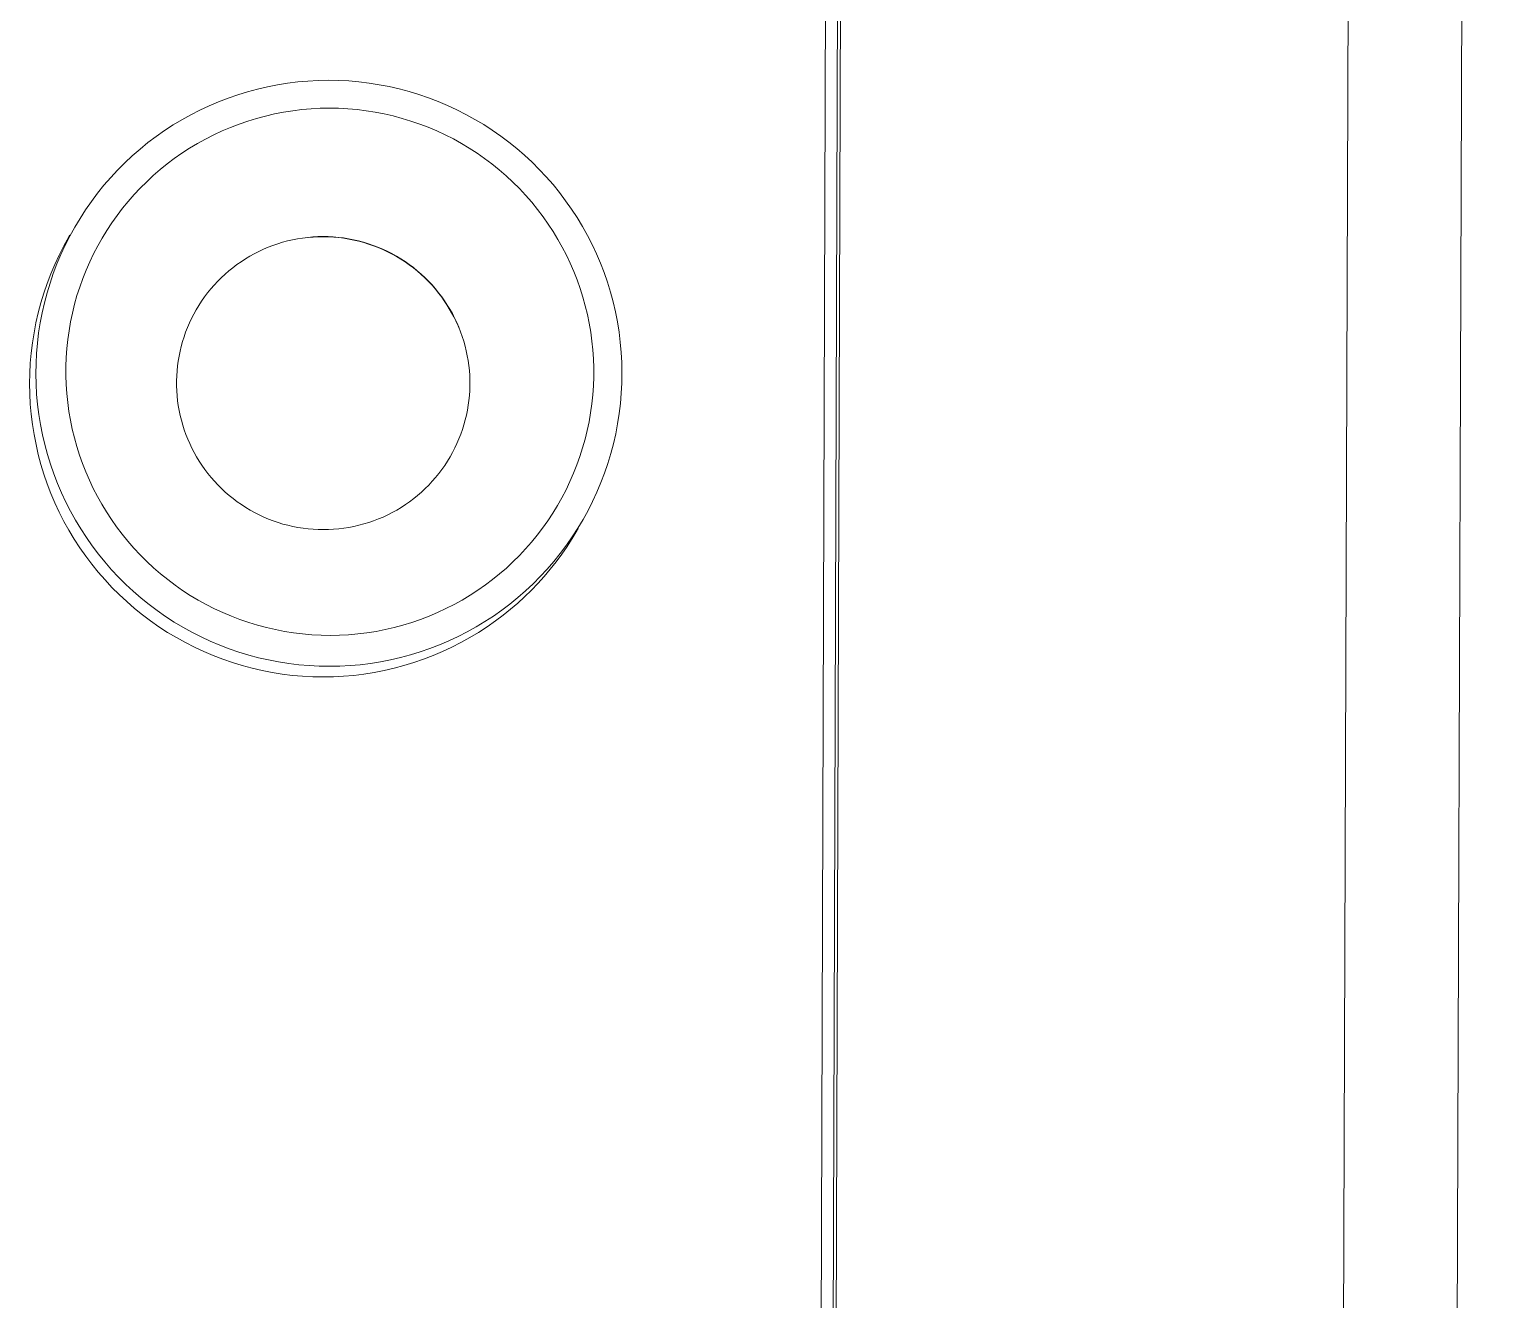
# Model space of a CAD drawing. Header units: inches. Extents: x 214 to 477, y -11 to 187.
# Drawn here: x 259.087 to 260.079, y 109.484 to 110.337 of the extents above; entities that cross this region are included whole.
import ezdxf

# ---------------------------------------------------------------- set-up
doc = ezdxf.new("R2010")
doc.units = ezdxf.units.IN
doc.layers.add('ZANO_R', color=7, linetype='Continuous', lineweight=0)

msp = doc.modelspace()

# ---------------------------------------------------------------- linework, layer by layer
at = {"layer": 'ZANO_R'}
for p, q in [((259.59879, 103.80644), (259.65241, 119.53294)), ((259.60684, 103.80331), (259.66047, 119.52981)), ((259.66249, 119.5333), (259.60887, 103.8068)), ((259.94926, 103.8051), (260.00288, 119.5316)), ((260.02559, 103.8006), (260.07921, 119.52711)), ((259.26698, 110.30145), (259.27382, 110.30206)), ((259.27382, 110.30206), (259.28067, 110.30242)), ((259.28067, 110.30242), (259.28753, 110.30255)), ((259.28753, 110.30255), (259.2944, 110.30244)), ((259.2944, 110.30244), (259.30125, 110.30209)), ((259.30125, 110.30209), (259.30809, 110.3015)), ((259.22029, 110.29063), (259.22678, 110.29287)), ((259.22678, 110.29287), (259.23334, 110.29488)), ((259.23334, 110.29488), (259.23997, 110.29666)), ((259.23997, 110.29666), (259.24665, 110.29821)), ((259.24665, 110.29821), (259.25339, 110.29953)), ((259.25339, 110.29953), (259.26017, 110.30061)), ((259.26017, 110.30061), (259.26698, 110.30145)), ((259.30809, 110.3015), (259.3149, 110.30067)), ((259.3149, 110.30067), (259.32168, 110.2996)), ((259.32168, 110.2996), (259.32842, 110.2983)), ((259.32842, 110.2983), (259.33511, 110.29677)), ((259.33511, 110.29677), (259.34174, 110.295)), ((259.34174, 110.295), (259.34831, 110.293)), ((259.34831, 110.293), (259.3548, 110.29077)), ((259.19523, 110.27945), (259.20135, 110.28257)), ((259.20135, 110.28257), (259.20757, 110.28548)), ((259.20757, 110.28548), (259.21388, 110.28816)), ((259.21388, 110.28816), (259.22029, 110.29063)), ((259.25751, 110.28114), (259.26362, 110.28211)), ((259.26362, 110.28211), (259.26975, 110.28287)), ((259.26975, 110.28287), (259.27591, 110.28341)), ((259.27591, 110.28341), (259.28208, 110.28373)), ((259.28208, 110.28373), (259.28826, 110.28384)), ((259.28826, 110.28384), (259.29444, 110.28374)), ((259.29444, 110.28374), (259.30061, 110.28341)), ((259.30061, 110.28341), (259.30677, 110.28288)), ((259.30677, 110.28288), (259.3129, 110.28213)), ((259.3129, 110.28213), (259.31901, 110.28116)), ((259.3548, 110.29077), (259.36121, 110.28832)), ((259.36121, 110.28832), (259.36754, 110.28565)), ((259.36754, 110.28565), (259.37376, 110.28276)), ((259.37376, 110.28276), (259.37988, 110.27965)), ((259.1776, 110.26884), (259.18335, 110.27258)), ((259.18335, 110.27258), (259.18923, 110.27612)), ((259.18923, 110.27612), (259.19523, 110.27945)), ((259.22193, 110.27094), (259.2277, 110.27315)), ((259.2277, 110.27315), (259.23354, 110.27516)), ((259.23354, 110.27516), (259.23945, 110.27697)), ((259.23945, 110.27697), (259.24542, 110.27857)), ((259.24542, 110.27857), (259.25144, 110.27996)), ((259.25144, 110.27996), (259.25751, 110.28114)), ((259.31901, 110.28116), (259.32508, 110.27999)), ((259.32508, 110.27999), (259.3311, 110.2786)), ((259.3311, 110.2786), (259.33707, 110.27701)), ((259.33707, 110.27701), (259.34298, 110.2752)), ((259.34298, 110.2752), (259.34883, 110.2732)), ((259.34883, 110.2732), (259.3546, 110.27098)), ((259.37988, 110.27965), (259.38589, 110.27633)), ((259.38589, 110.27633), (259.39178, 110.27281)), ((259.39178, 110.27281), (259.39754, 110.26908)), ((259.17198, 110.2649), (259.16651, 110.26075)), ((259.17198, 110.2649), (259.1776, 110.26884)), ((259.19972, 110.26011), (259.20513, 110.26311)), ((259.20513, 110.26311), (259.21063, 110.26591)), ((259.21063, 110.26591), (259.21624, 110.26852)), ((259.21624, 110.26852), (259.22193, 110.27094)), ((259.3546, 110.27098), (259.36029, 110.26857)), ((259.36029, 110.26857), (259.3659, 110.26597)), ((259.3659, 110.26597), (259.37141, 110.26317)), ((259.37141, 110.26317), (259.37682, 110.26018)), ((259.39754, 110.26908), (259.40317, 110.26515)), ((259.40317, 110.26515), (259.40866, 110.26103)), ((259.16119, 110.25641), (259.15602, 110.2519)), ((259.16651, 110.26075), (259.16119, 110.25641)), ((259.18417, 110.25002), (259.18923, 110.25357)), ((259.18923, 110.25357), (259.19442, 110.25693)), ((259.19442, 110.25693), (259.19972, 110.26011)), ((259.37682, 110.26018), (259.38212, 110.257)), ((259.38212, 110.257), (259.38731, 110.25364)), ((259.38731, 110.25364), (259.39237, 110.2501)), ((259.40866, 110.26103), (259.414, 110.25672)), ((259.414, 110.25672), (259.41918, 110.25222)), ((259.41918, 110.25222), (259.42421, 110.24755)), ((259.14618, 110.24233), (259.14151, 110.2373)), ((259.15102, 110.2472), (259.14618, 110.24233)), ((259.15602, 110.2519), (259.15102, 110.2472)), ((259.17009, 110.23863), (259.17465, 110.24258)), ((259.17465, 110.24258), (259.17935, 110.24639)), ((259.17935, 110.24639), (259.18417, 110.25002)), ((259.39237, 110.2501), (259.39731, 110.24638)), ((259.39731, 110.24638), (259.40212, 110.2425)), ((259.40212, 110.2425), (259.40679, 110.23845)), ((259.42421, 110.24755), (259.42907, 110.2427)), ((259.42907, 110.2427), (259.43376, 110.23769)), ((259.14151, 110.2373), (259.13702, 110.23211)), ((259.16138, 110.23025), (259.16566, 110.23451)), ((259.16566, 110.23451), (259.17009, 110.23863)), ((259.40679, 110.23845), (259.41132, 110.23424)), ((259.41132, 110.23424), (259.41569, 110.22987)), ((259.43376, 110.23769), (259.43827, 110.23252)), ((259.43827, 110.23252), (259.4426, 110.22719)), ((259.13272, 110.22676), (259.1286, 110.22127)), ((259.13702, 110.23211), (259.13272, 110.22676)), ((259.15326, 110.2213), (259.15725, 110.22585)), ((259.15725, 110.22585), (259.16138, 110.23025)), ((259.41569, 110.22987), (259.41991, 110.22536)), ((259.41991, 110.22536), (259.42398, 110.2207)), ((259.4426, 110.22719), (259.44674, 110.22172)), ((259.12468, 110.21563), (259.12096, 110.20987)), ((259.1286, 110.22127), (259.12468, 110.21563)), ((259.14578, 110.21182), (259.14944, 110.21662)), ((259.14944, 110.21662), (259.15326, 110.2213)), ((259.42398, 110.2207), (259.42787, 110.2159)), ((259.42787, 110.2159), (259.4316, 110.21097)), ((259.44674, 110.22172), (259.45069, 110.2161)), ((259.45069, 110.2161), (259.45444, 110.21036)), ((259.11744, 110.20397), (259.11413, 110.19796)), ((259.12096, 110.20987), (259.11744, 110.20397)), ((259.13896, 110.20184), (259.14228, 110.20689)), ((259.14228, 110.20689), (259.14578, 110.21182)), ((259.4316, 110.21097), (259.43508, 110.20603)), ((259.43508, 110.20603), (259.43839, 110.20098)), ((259.45444, 110.21036), (259.45799, 110.20448)), ((259.45799, 110.20448), (259.46133, 110.19848)), ((259.11345, 110.19739), (259.11012, 110.19138)), ((259.11413, 110.19796), (259.11103, 110.19184)), ((259.11345, 110.19739), (259.11409, 110.1985)), ((259.13284, 110.19143), (259.13581, 110.19669)), ((259.13581, 110.19669), (259.13896, 110.20184)), ((259.25036, 110.19171), (259.2536, 110.19283)), ((259.2536, 110.19283), (259.25688, 110.19383)), ((259.25688, 110.19383), (259.2602, 110.19473)), ((259.2602, 110.19473), (259.26354, 110.1955)), ((259.26354, 110.1955), (259.26691, 110.19616)), ((259.26691, 110.19616), (259.2703, 110.1967)), ((259.2703, 110.1967), (259.27371, 110.19712)), ((259.27371, 110.19712), (259.27713, 110.19742)), ((259.27404, 110.19704), (259.27745, 110.19732)), ((259.27713, 110.19742), (259.28055, 110.19761)), ((259.27745, 110.19732), (259.28086, 110.19749)), ((259.28055, 110.19761), (259.28399, 110.19767)), ((259.28086, 110.19749), (259.28428, 110.19753)), ((259.28399, 110.19767), (259.28742, 110.19761)), ((259.28428, 110.19753), (259.2877, 110.19746)), ((259.28742, 110.19761), (259.29085, 110.19744)), ((259.2877, 110.19746), (259.29112, 110.19727)), ((259.29085, 110.19744), (259.29427, 110.19714)), ((259.29112, 110.19727), (259.29453, 110.19696)), ((259.29427, 110.19714), (259.29767, 110.19673)), ((259.29453, 110.19696), (259.29792, 110.19653)), ((259.29767, 110.19673), (259.30106, 110.19619)), ((259.29792, 110.19653), (259.3013, 110.19599)), ((259.30106, 110.19619), (259.30443, 110.19554)), ((259.3013, 110.19599), (259.30465, 110.19533)), ((259.30443, 110.19554), (259.30778, 110.19477)), ((259.30465, 110.19533), (259.30798, 110.19455)), ((259.30778, 110.19477), (259.3111, 110.19389)), ((259.30798, 110.19455), (259.31129, 110.19366)), ((259.3111, 110.19389), (259.31438, 110.19289)), ((259.31129, 110.19366), (259.31456, 110.19265)), ((259.31438, 110.19289), (259.31763, 110.19178)), ((259.31456, 110.19265), (259.31779, 110.19153)), ((259.43839, 110.20098), (259.44152, 110.19581)), ((259.44152, 110.19581), (259.44448, 110.19055)), ((259.46133, 110.19848), (259.46445, 110.19237)), ((259.107, 110.18525), (259.1041, 110.17903)), ((259.10815, 110.18561), (259.10548, 110.17928)), ((259.11012, 110.19138), (259.107, 110.18525)), ((259.11103, 110.19184), (259.10815, 110.18561)), ((259.12744, 110.18062), (259.13005, 110.18607)), ((259.13005, 110.18607), (259.13284, 110.19143)), ((259.22901, 110.18081), (259.23188, 110.18268)), ((259.23188, 110.18268), (259.23482, 110.18445)), ((259.23482, 110.18445), (259.23783, 110.18612)), ((259.23783, 110.18612), (259.24088, 110.18768)), ((259.24088, 110.18768), (259.24399, 110.18913)), ((259.24399, 110.18913), (259.24715, 110.19048)), ((259.24715, 110.19048), (259.25036, 110.19171)), ((259.31763, 110.19178), (259.32083, 110.19055)), ((259.31779, 110.19153), (259.32098, 110.1903)), ((259.32083, 110.19055), (259.324, 110.18921)), ((259.32098, 110.1903), (259.32413, 110.18896)), ((259.324, 110.18921), (259.32711, 110.18777)), ((259.32413, 110.18896), (259.32722, 110.18751)), ((259.32711, 110.18777), (259.33017, 110.18621)), ((259.32722, 110.18751), (259.33027, 110.18596)), ((259.33017, 110.18621), (259.33317, 110.18455)), ((259.33027, 110.18596), (259.33326, 110.1843)), ((259.33317, 110.18455), (259.33612, 110.18279)), ((259.33326, 110.1843), (259.33619, 110.18253)), ((259.33612, 110.18279), (259.339, 110.18093)), ((259.44448, 110.19055), (259.44726, 110.18518)), ((259.44726, 110.18518), (259.44985, 110.17972)), ((259.46445, 110.19237), (259.46737, 110.18616)), ((259.46737, 110.18616), (259.47006, 110.17984)), ((259.10142, 110.1727), (259.09896, 110.16628)), ((259.10304, 110.17287), (259.10082, 110.16637)), ((259.1041, 110.17903), (259.10142, 110.1727)), ((259.10548, 110.17928), (259.10304, 110.17287)), ((259.1228, 110.16947), (259.12502, 110.17508)), ((259.12502, 110.17508), (259.12744, 110.18062)), ((259.21823, 110.17239), (259.22081, 110.17463)), ((259.22081, 110.17463), (259.22346, 110.17678)), ((259.22346, 110.17678), (259.22619, 110.17884)), ((259.22619, 110.17884), (259.22901, 110.18081)), ((259.33619, 110.18253), (259.33906, 110.18067)), ((259.339, 110.18093), (259.34181, 110.17896)), ((259.33906, 110.18067), (259.34186, 110.17871)), ((259.34181, 110.17896), (259.34456, 110.1769)), ((259.34186, 110.17871), (259.3446, 110.17665)), ((259.34456, 110.1769), (259.34723, 110.17474)), ((259.3446, 110.17665), (259.34725, 110.1745)), ((259.34723, 110.17474), (259.34982, 110.1725)), ((259.34725, 110.1745), (259.34984, 110.17225)), ((259.44985, 110.17972), (259.45225, 110.17418)), ((259.45225, 110.17418), (259.45446, 110.16855)), ((259.47006, 110.17984), (259.47253, 110.17344)), ((259.47253, 110.17344), (259.47478, 110.16696)), ((259.09896, 110.16628), (259.09672, 110.15978)), ((259.10082, 110.16637), (259.09883, 110.15981)), ((259.11892, 110.15802), (259.12076, 110.16378)), ((259.12076, 110.16378), (259.1228, 110.16947)), ((259.20873, 110.16256), (259.21097, 110.16514)), ((259.21097, 110.16514), (259.21331, 110.16764)), ((259.21331, 110.16764), (259.21573, 110.17006)), ((259.21573, 110.17006), (259.21823, 110.17239)), ((259.34982, 110.1725), (259.35234, 110.17016)), ((259.34984, 110.17225), (259.35234, 110.16992)), ((259.35234, 110.17016), (259.35477, 110.16774)), ((259.35234, 110.16992), (259.35476, 110.16751)), ((259.35476, 110.16751), (259.3571, 110.16501)), ((259.35477, 110.16774), (259.35712, 110.16523)), ((259.3571, 110.16501), (259.35934, 110.16243)), ((259.35712, 110.16523), (259.35937, 110.16264)), ((259.45446, 110.16855), (259.45647, 110.16286)), ((259.45647, 110.16286), (259.4583, 110.1571)), ((259.47478, 110.16696), (259.4768, 110.1604)), ((259.09471, 110.15321), (259.09294, 110.14657)), ((259.09672, 110.15978), (259.09471, 110.15321)), ((259.09707, 110.15317), (259.09554, 110.14648)), ((259.09883, 110.15981), (259.09707, 110.15317)), ((259.11728, 110.15221), (259.11892, 110.15802)), ((259.20068, 110.15151), (259.20255, 110.15438)), ((259.20255, 110.15438), (259.20451, 110.15718)), ((259.20451, 110.15718), (259.20658, 110.1599)), ((259.20658, 110.1599), (259.20873, 110.16256)), ((259.35934, 110.16243), (259.3615, 110.15977)), ((259.35937, 110.16264), (259.36154, 110.15998)), ((259.3615, 110.15977), (259.36357, 110.15705)), ((259.36154, 110.15998), (259.36361, 110.15724)), ((259.36357, 110.15705), (259.36535, 110.15451)), ((259.36361, 110.15724), (259.36553, 110.15451)), ((259.36535, 110.15451), (259.36706, 110.15192)), ((259.36553, 110.15451), (259.36736, 110.15171)), ((259.4583, 110.1571), (259.45992, 110.15128)), ((259.4768, 110.1604), (259.47859, 110.15377)), ((259.47859, 110.15377), (259.48015, 110.14709)), ((259.09294, 110.14657), (259.0914, 110.13988)), ((259.09554, 110.14648), (259.09425, 110.13974)), ((259.1146, 110.14043), (259.11584, 110.14634)), ((259.11584, 110.14634), (259.11728, 110.15221)), ((259.1973, 110.14566), (259.19577, 110.14269)), ((259.19892, 110.14858), (259.1973, 110.14566)), ((259.19892, 110.14858), (259.20068, 110.15151)), ((259.36706, 110.15192), (259.36869, 110.14927)), ((259.36736, 110.15171), (259.3691, 110.14885)), ((259.36869, 110.14927), (259.37023, 110.14658)), ((259.3691, 110.14885), (259.37073, 110.14593)), ((259.37023, 110.14658), (259.37169, 110.14384)), ((259.37073, 110.14593), (259.37227, 110.14296)), ((259.37169, 110.14384), (259.37306, 110.14105)), ((259.37227, 110.14296), (259.3737, 110.13994)), ((259.45992, 110.15128), (259.46134, 110.14541)), ((259.46134, 110.14541), (259.46257, 110.13949)), ((259.48015, 110.14709), (259.48148, 110.14035)), ((259.09009, 110.13313), (259.08901, 110.12634)), ((259.0914, 110.13988), (259.09009, 110.13313)), ((259.09319, 110.13296), (259.09237, 110.12614)), ((259.09425, 110.13974), (259.09319, 110.13296)), ((259.11274, 110.12849), (259.11357, 110.13448)), ((259.11357, 110.13448), (259.1146, 110.14043)), ((259.19182, 110.1335), (259.19072, 110.13035)), ((259.19304, 110.13661), (259.19182, 110.1335)), ((259.19435, 110.13967), (259.19304, 110.13661)), ((259.19577, 110.14269), (259.19435, 110.13967)), ((259.37306, 110.14105), (259.37434, 110.13823)), ((259.3737, 110.13994), (259.37503, 110.13687)), ((259.37471, 110.13735), (259.37485, 110.13702)), ((259.37503, 110.13687), (259.37626, 110.13376)), ((259.37626, 110.13376), (259.37738, 110.13061)), ((259.46257, 110.13949), (259.46358, 110.13354)), ((259.46358, 110.13354), (259.4644, 110.12755)), ((259.48148, 110.14035), (259.48256, 110.13358)), ((259.48256, 110.13358), (259.48342, 110.12676)), ((259.08901, 110.12634), (259.08818, 110.11952)), ((259.09237, 110.12614), (259.09179, 110.1193)), ((259.11211, 110.12248), (259.11274, 110.12849)), ((259.18883, 110.12394), (259.18805, 110.1207)), ((259.18972, 110.12716), (259.18883, 110.12394)), ((259.19072, 110.13035), (259.18972, 110.12716)), ((259.37738, 110.13061), (259.37839, 110.12742)), ((259.37839, 110.12742), (259.37929, 110.1242)), ((259.37929, 110.1242), (259.38009, 110.12095)), ((259.4644, 110.12755), (259.46501, 110.12154)), ((259.48342, 110.12676), (259.48403, 110.11993)), ((259.08818, 110.11952), (259.08758, 110.11268)), ((259.09179, 110.1193), (259.09145, 110.11245)), ((259.11147, 110.11042), (259.11169, 110.11646)), ((259.11169, 110.11646), (259.11211, 110.12248)), ((259.18682, 110.11414), (259.18638, 110.11083)), ((259.18738, 110.11743), (259.18682, 110.11414)), ((259.18805, 110.1207), (259.18738, 110.11743)), ((259.38009, 110.12095), (259.38077, 110.11768)), ((259.38077, 110.11768), (259.38134, 110.11439)), ((259.38134, 110.11439), (259.3818, 110.11107)), ((259.46501, 110.12154), (259.46541, 110.11551)), ((259.46541, 110.11551), (259.46561, 110.10947)), ((259.48403, 110.11993), (259.4844, 110.11307)), ((259.08723, 110.10582), (259.08711, 110.09895)), ((259.08758, 110.11268), (259.08723, 110.10582)), ((259.09145, 110.11245), (259.09134, 110.10559)), ((259.09134, 110.10559), (259.09148, 110.09872)), ((259.11146, 110.10438), (259.11147, 110.11042)), ((259.11166, 110.09834), (259.11146, 110.10438)), ((259.18582, 110.10418), (259.18572, 110.10084)), ((259.18604, 110.10751), (259.18582, 110.10418)), ((259.18638, 110.11083), (259.18604, 110.10751)), ((259.3818, 110.11107), (259.38214, 110.10775)), ((259.38214, 110.10775), (259.38238, 110.10441)), ((259.38238, 110.10441), (259.38249, 110.10107)), ((259.4656, 110.10343), (259.46539, 110.09739)), ((259.46561, 110.10947), (259.4656, 110.10343)), ((259.4844, 110.11307), (259.48454, 110.10621)), ((259.48454, 110.10621), (259.48444, 110.09935)), ((259.08711, 110.09895), (259.08723, 110.09207)), ((259.09148, 110.09872), (259.09185, 110.09187)), ((259.11206, 110.09231), (259.11166, 110.09834)), ((259.18572, 110.10084), (259.18572, 110.0975)), ((259.18572, 110.0975), (259.18584, 110.09417)), ((259.18584, 110.09417), (259.18608, 110.09084)), ((259.38239, 110.09438), (259.38217, 110.09105)), ((259.3825, 110.09773), (259.38239, 110.09438)), ((259.38249, 110.10107), (259.3825, 110.09773)), ((259.46539, 110.09739), (259.46496, 110.09137)), ((259.48444, 110.09935), (259.48409, 110.09249)), ((259.08723, 110.09207), (259.08759, 110.08521)), ((259.08759, 110.08521), (259.08819, 110.07837)), ((259.09185, 110.09187), (259.09247, 110.08503)), ((259.09247, 110.08503), (259.09332, 110.07822)), ((259.11267, 110.0863), (259.11206, 110.09231)), ((259.11349, 110.08031), (259.11267, 110.0863)), ((259.18608, 110.09084), (259.18642, 110.08752)), ((259.18642, 110.08752), (259.18688, 110.08421)), ((259.18688, 110.08421), (259.18746, 110.08092)), ((259.38139, 110.08441), (259.38083, 110.08111)), ((259.38183, 110.08772), (259.38139, 110.08441)), ((259.38217, 110.09105), (259.38183, 110.08772)), ((259.46434, 110.08536), (259.46351, 110.07937)), ((259.46496, 110.09137), (259.46434, 110.08536)), ((259.48351, 110.08566), (259.48269, 110.07884)), ((259.48409, 110.09249), (259.48351, 110.08566)), ((259.08819, 110.07837), (259.08903, 110.07155)), ((259.09332, 110.07822), (259.09441, 110.07145)), ((259.11451, 110.07436), (259.11349, 110.08031)), ((259.11573, 110.06844), (259.11451, 110.07436)), ((259.18746, 110.08092), (259.18814, 110.07765)), ((259.18814, 110.07765), (259.18893, 110.07441)), ((259.18893, 110.07441), (259.18983, 110.0712)), ((259.37937, 110.07458), (259.37848, 110.07136)), ((259.38015, 110.07783), (259.37937, 110.07458)), ((259.38083, 110.08111), (259.38015, 110.07783)), ((259.46351, 110.07937), (259.46247, 110.07342)), ((259.48269, 110.07884), (259.48163, 110.07206)), ((259.08903, 110.07155), (259.09011, 110.06476)), ((259.09011, 110.06476), (259.09142, 110.05802)), ((259.09441, 110.07145), (259.09573, 110.06471)), ((259.09573, 110.06471), (259.09729, 110.05803)), ((259.11715, 110.06257), (259.11573, 110.06844)), ((259.18983, 110.0712), (259.19085, 110.06802)), ((259.19085, 110.06802), (259.19196, 110.06487)), ((259.19196, 110.06487), (259.19319, 110.06177)), ((259.37637, 110.06501), (259.37515, 110.0619)), ((259.37748, 110.06817), (259.37637, 110.06501)), ((259.37848, 110.07136), (259.37748, 110.06817)), ((259.46123, 110.06751), (259.45979, 110.06164)), ((259.46247, 110.07342), (259.46123, 110.06751)), ((259.48034, 110.06532), (259.47881, 110.05863)), ((259.48163, 110.07206), (259.48034, 110.06532)), ((259.09142, 110.05802), (259.09297, 110.05132)), ((259.09729, 110.05803), (259.09908, 110.0514)), ((259.11878, 110.05675), (259.11715, 110.06257)), ((259.1206, 110.05099), (259.11878, 110.05675)), ((259.19319, 110.06177), (259.19452, 110.0587)), ((259.19452, 110.0587), (259.19595, 110.05569)), ((259.19595, 110.05569), (259.19749, 110.05273)), ((259.37241, 110.0558), (259.37088, 110.05283)), ((259.37383, 110.05883), (259.37241, 110.0558)), ((259.37515, 110.0619), (259.37383, 110.05883)), ((259.45815, 110.05583), (259.45631, 110.05007)), ((259.45979, 110.06164), (259.45815, 110.05583)), ((259.47881, 110.05863), (259.47705, 110.05199)), ((259.09297, 110.05132), (259.09475, 110.04468)), ((259.09475, 110.04468), (259.09676, 110.03811)), ((259.09908, 110.0514), (259.1011, 110.04484)), ((259.1011, 110.04484), (259.10335, 110.03836)), ((259.12262, 110.0453), (259.1206, 110.05099)), ((259.12483, 110.03967), (259.12262, 110.0453)), ((259.19749, 110.05273), (259.19912, 110.04981)), ((259.19912, 110.04981), (259.20086, 110.04696)), ((259.20086, 110.04696), (259.20268, 110.04417)), ((259.20268, 110.04417), (259.20461, 110.04144)), ((259.36563, 110.04413), (259.36367, 110.04134)), ((259.36749, 110.04699), (259.36563, 110.04413)), ((259.36925, 110.0499), (259.36749, 110.04699)), ((259.37088, 110.05283), (259.36925, 110.0499)), ((259.45428, 110.04438), (259.45205, 110.03877)), ((259.45631, 110.05007), (259.45428, 110.04438)), ((259.47506, 110.04542), (259.47285, 110.03893)), ((259.47705, 110.05199), (259.47506, 110.04542)), ((259.09676, 110.03811), (259.099, 110.03162)), ((259.10335, 110.03836), (259.10582, 110.03195)), ((259.12723, 110.03413), (259.12483, 110.03967)), ((259.12982, 110.02867), (259.12723, 110.03413)), ((259.20461, 110.04144), (259.20668, 110.0387)), ((259.20668, 110.0387), (259.20884, 110.03604)), ((259.20884, 110.03604), (259.2111, 110.03345)), ((259.35947, 110.03597), (259.35724, 110.0334)), ((259.36162, 110.03862), (259.35947, 110.03597)), ((259.36367, 110.04134), (259.36162, 110.03862)), ((259.45205, 110.03877), (259.44963, 110.03323)), ((259.47285, 110.03893), (259.4704, 110.03251)), ((259.099, 110.03162), (259.10147, 110.0252)), ((259.10147, 110.0252), (259.10415, 110.01888)), ((259.10582, 110.03195), (259.10852, 110.02564)), ((259.10852, 110.02564), (259.11143, 110.01943)), ((259.13259, 110.02331), (259.12982, 110.02867)), ((259.2111, 110.03345), (259.21344, 110.03094)), ((259.21344, 110.03094), (259.21587, 110.02851)), ((259.21587, 110.02851), (259.21839, 110.02618)), ((259.21839, 110.02618), (259.22098, 110.02393)), ((259.22098, 110.02393), (259.22365, 110.02177)), ((259.34744, 110.02394), (259.34479, 110.0218)), ((259.35001, 110.02618), (259.34744, 110.02394)), ((259.3525, 110.0285), (259.35001, 110.02618)), ((259.35491, 110.03091), (259.3525, 110.0285)), ((259.35724, 110.0334), (259.35491, 110.03091)), ((259.44703, 110.02778), (259.44424, 110.02242)), ((259.44963, 110.03323), (259.44703, 110.02778)), ((259.46774, 110.02619), (259.46485, 110.01996)), ((259.4704, 110.03251), (259.46774, 110.02619)), ((259.10415, 110.01888), (259.10706, 110.01265)), ((259.11143, 110.01943), (259.11456, 110.01332)), ((259.13555, 110.01804), (259.13259, 110.02331)), ((259.13868, 110.01287), (259.13555, 110.01804)), ((259.22365, 110.02177), (259.2264, 110.01971)), ((259.2264, 110.01971), (259.22921, 110.01774)), ((259.22921, 110.01774), (259.23209, 110.01587)), ((259.23209, 110.01587), (259.23504, 110.01411)), ((259.23504, 110.01411), (259.23804, 110.01244)), ((259.33041, 110.01247), (259.33342, 110.01413)), ((259.33342, 110.01413), (259.33636, 110.0159)), ((259.33636, 110.0159), (259.33924, 110.01777)), ((259.33924, 110.01777), (259.34206, 110.01974)), ((259.34479, 110.0218), (259.34207, 110.01974)), ((259.44126, 110.01716), (259.43811, 110.01201)), ((259.44424, 110.02242), (259.44126, 110.01716)), ((259.46485, 110.01996), (259.46175, 110.01384)), ((259.10706, 110.01265), (259.11018, 110.00653)), ((259.11018, 110.00653), (259.11351, 110.00052)), ((259.11456, 110.01332), (259.1179, 110.00732)), ((259.1179, 110.00732), (259.12144, 110.00144)), ((259.14199, 110.00782), (259.13868, 110.01287)), ((259.14547, 110.00288), (259.14199, 110.00782)), ((259.23804, 110.01244), (259.2411, 110.01089)), ((259.2411, 110.01089), (259.24422, 110.00944)), ((259.24422, 110.00944), (259.24738, 110.0081)), ((259.24738, 110.0081), (259.25058, 110.00687)), ((259.25058, 110.00687), (259.25383, 110.00576)), ((259.25383, 110.00576), (259.25712, 110.00476)), ((259.25712, 110.00476), (259.26043, 110.00387)), ((259.30803, 110.00388), (259.31134, 110.00477)), ((259.31134, 110.00477), (259.31463, 110.00577)), ((259.31463, 110.00577), (259.31788, 110.00689)), ((259.31788, 110.00689), (259.32108, 110.00812)), ((259.32108, 110.00812), (259.32424, 110.00946)), ((259.32424, 110.00946), (259.32735, 110.01091)), ((259.32735, 110.01091), (259.33041, 110.01247)), ((259.43479, 110.00696), (259.43129, 110.00203)), ((259.43811, 110.01201), (259.43479, 110.00696)), ((259.45844, 110.00782), (259.45492, 110.00193)), ((259.46175, 110.01384), (259.45844, 110.00782)), ((259.11351, 110.00052), (259.11706, 109.99463)), ((259.11706, 109.99463), (259.1208, 109.98887)), ((259.12144, 110.00144), (259.12519, 109.99569)), ((259.12519, 109.99569), (259.12914, 109.99008)), ((259.1492, 109.99795), (259.14547, 110.00288)), ((259.1531, 109.99315), (259.1492, 109.99795)), ((259.26043, 110.00387), (259.26378, 110.0031)), ((259.26378, 110.0031), (259.26715, 110.00244)), ((259.26715, 110.00244), (259.27054, 110.00191)), ((259.27054, 110.00191), (259.27395, 110.00149)), ((259.27395, 110.00149), (259.27737, 110.00119)), ((259.27737, 110.00119), (259.2808, 110.00102)), ((259.2808, 110.00102), (259.28423, 110.00096)), ((259.28423, 110.00096), (259.28766, 110.00102)), ((259.28766, 110.00102), (259.29109, 110.0012)), ((259.29109, 110.0012), (259.29451, 110.0015)), ((259.29451, 110.0015), (259.29792, 110.00192)), ((259.29792, 110.00192), (259.30131, 110.00245)), ((259.30131, 110.00245), (259.30468, 110.00311)), ((259.30468, 110.00311), (259.30803, 110.00388)), ((259.42763, 109.99723), (259.42381, 109.99255)), ((259.43129, 110.00203), (259.42763, 109.99723)), ((259.4512, 109.99617), (259.44728, 109.99053)), ((259.44773, 109.98977), (259.45115, 109.9951)), ((259.45115, 109.9951), (259.4544, 110.00054)), ((259.45492, 110.00193), (259.4512, 109.99617)), ((259.45516, 110.00184), (259.45411, 110.00003)), ((259.1208, 109.98887), (259.12474, 109.98324)), ((259.12914, 109.99008), (259.13328, 109.9846)), ((259.13328, 109.9846), (259.13761, 109.97928)), ((259.15716, 109.98849), (259.1531, 109.99315)), ((259.16138, 109.98398), (259.15716, 109.98849)), ((259.41983, 109.98801), (259.41569, 109.9836)), ((259.42381, 109.99255), (259.41983, 109.98801)), ((259.44316, 109.98504), (259.43886, 109.97969)), ((259.44038, 109.97945), (259.44414, 109.98455)), ((259.44728, 109.99053), (259.44316, 109.98504)), ((259.44414, 109.98455), (259.44773, 109.98977)), ((259.12474, 109.98324), (259.12888, 109.97775)), ((259.12888, 109.97775), (259.1332, 109.97241)), ((259.13761, 109.97928), (259.14212, 109.97411)), ((259.16576, 109.97961), (259.16138, 109.98398)), ((259.17028, 109.9754), (259.16576, 109.97961)), ((259.17495, 109.97135), (259.17028, 109.9754)), ((259.40699, 109.97523), (259.40242, 109.97127)), ((259.41141, 109.97934), (259.40699, 109.97523)), ((259.41569, 109.9836), (259.41141, 109.97934)), ((259.43437, 109.9745), (259.42971, 109.96947)), ((259.43238, 109.96962), (259.43646, 109.97447)), ((259.43886, 109.97969), (259.43437, 109.9745)), ((259.43646, 109.97447), (259.44038, 109.97945)), ((259.1332, 109.97241), (259.13771, 109.96723)), ((259.13771, 109.96723), (259.1424, 109.9622)), ((259.14212, 109.97411), (259.14681, 109.96909)), ((259.14681, 109.96909), (259.15167, 109.96425)), ((259.17976, 109.96747), (259.17495, 109.97135)), ((259.1847, 109.96375), (259.17976, 109.96747)), ((259.39773, 109.96747), (259.3929, 109.96383)), ((259.40242, 109.97127), (259.39773, 109.96747)), ((259.42487, 109.9646), (259.41986, 109.9599)), ((259.42375, 109.96033), (259.42814, 109.96491)), ((259.42971, 109.96947), (259.42487, 109.9646)), ((259.42814, 109.96491), (259.43238, 109.96962)), ((259.1424, 109.9622), (259.14726, 109.95735)), ((259.14726, 109.95735), (259.15229, 109.95266)), ((259.15167, 109.96425), (259.1567, 109.95958)), ((259.1567, 109.95958), (259.16189, 109.95508)), ((259.16189, 109.95508), (259.16723, 109.95077)), ((259.18977, 109.96022), (259.1847, 109.96375)), ((259.19495, 109.95685), (259.18977, 109.96022)), ((259.20026, 109.95368), (259.19495, 109.95685)), ((259.38265, 109.95692), (259.37735, 109.95374)), ((259.38784, 109.96028), (259.38265, 109.95692)), ((259.3929, 109.96383), (259.38784, 109.96028)), ((259.41469, 109.95538), (259.40937, 109.95105)), ((259.41455, 109.95162), (259.41922, 109.9559)), ((259.41986, 109.9599), (259.41469, 109.95538)), ((259.41922, 109.9559), (259.42375, 109.96033)), ((259.15229, 109.95266), (259.15747, 109.94815)), ((259.15747, 109.94815), (259.16282, 109.94383)), ((259.16723, 109.95077), (259.17272, 109.94665)), ((259.17272, 109.94665), (259.17834, 109.94272)), ((259.20566, 109.95068), (259.20026, 109.95368)), ((259.21117, 109.94788), (259.20566, 109.95068)), ((259.21678, 109.94528), (259.21117, 109.94788)), ((259.22247, 109.94287), (259.21678, 109.94528)), ((259.36084, 109.94533), (259.35515, 109.94291)), ((259.36644, 109.94794), (259.36084, 109.94533)), ((259.37195, 109.95074), (259.36644, 109.94794)), ((259.37735, 109.95374), (259.37195, 109.95074)), ((259.39828, 109.94296), (259.4039, 109.9469)), ((259.40937, 109.95105), (259.4039, 109.9469)), ((259.40481, 109.94352), (259.40974, 109.9475)), ((259.40974, 109.9475), (259.41455, 109.95162)), ((259.16282, 109.94383), (259.1683, 109.9397)), ((259.1683, 109.9397), (259.17393, 109.93576)), ((259.17393, 109.93576), (259.1797, 109.93201)), ((259.17834, 109.94272), (259.18411, 109.93899)), ((259.18411, 109.93899), (259.19, 109.93547)), ((259.19, 109.93547), (259.196, 109.93215)), ((259.22824, 109.94066), (259.22247, 109.94287)), ((259.23409, 109.93865), (259.22824, 109.94066)), ((259.24, 109.93684), (259.23409, 109.93865)), ((259.24597, 109.93525), (259.24, 109.93684)), ((259.25199, 109.93386), (259.24597, 109.93525)), ((259.33165, 109.93528), (259.32563, 109.93389)), ((259.33762, 109.93688), (259.33165, 109.93528)), ((259.34353, 109.93869), (259.33762, 109.93688)), ((259.34938, 109.9407), (259.34353, 109.93869)), ((259.35515, 109.94291), (259.34938, 109.9407)), ((259.38065, 109.93235), (259.38665, 109.93568)), ((259.38665, 109.93568), (259.39253, 109.93922)), ((259.38835, 109.93203), (259.39411, 109.93577)), ((259.39253, 109.93922), (259.39828, 109.94296)), ((259.39411, 109.93577), (259.39974, 109.93972)), ((259.39974, 109.93972), (259.40481, 109.94352)), ((259.1797, 109.93201), (259.18559, 109.92848)), ((259.18559, 109.92848), (259.1916, 109.92515)), ((259.1916, 109.92515), (259.19772, 109.92203)), ((259.196, 109.93215), (259.20212, 109.92904)), ((259.20212, 109.92904), (259.20835, 109.92615)), ((259.20835, 109.92615), (259.21467, 109.92348)), ((259.25806, 109.93269), (259.25199, 109.93386)), ((259.26417, 109.93172), (259.25806, 109.93269)), ((259.2703, 109.93097), (259.26417, 109.93172)), ((259.27646, 109.93044), (259.2703, 109.93097)), ((259.28263, 109.93012), (259.27646, 109.93044)), ((259.28881, 109.93001), (259.28263, 109.93012)), ((259.29499, 109.93012), (259.28881, 109.93001)), ((259.30117, 109.93045), (259.29499, 109.93012)), ((259.30732, 109.93099), (259.30117, 109.93045)), ((259.31346, 109.93174), (259.30732, 109.93099)), ((259.31956, 109.93271), (259.31346, 109.93174)), ((259.32563, 109.93389), (259.31956, 109.93271)), ((259.362, 109.92364), (259.36832, 109.92632)), ((259.36832, 109.92632), (259.37454, 109.92923)), ((259.37033, 109.92204), (259.37645, 109.92516)), ((259.37454, 109.92923), (259.38065, 109.93235)), ((259.37645, 109.92516), (259.38246, 109.92849)), ((259.38246, 109.92849), (259.38835, 109.93203)), ((259.19772, 109.92203), (259.20395, 109.91912)), ((259.20395, 109.91912), (259.21028, 109.91644)), ((259.21028, 109.91644), (259.21669, 109.91398)), ((259.21467, 109.92348), (259.22108, 109.92102)), ((259.22108, 109.92102), (259.22757, 109.9188)), ((259.22757, 109.9188), (259.23414, 109.9168)), ((259.23414, 109.9168), (259.24077, 109.91503)), ((259.24077, 109.91503), (259.24746, 109.9135)), ((259.32923, 109.91359), (259.33592, 109.91514)), ((259.33592, 109.91514), (259.34255, 109.91692)), ((259.34255, 109.91692), (259.34911, 109.91893)), ((259.34911, 109.91893), (259.35559, 109.92117)), ((259.35136, 109.91399), (259.35777, 109.91645)), ((259.35559, 109.92117), (259.362, 109.92364)), ((259.35777, 109.91645), (259.3641, 109.91914)), ((259.3641, 109.91914), (259.37033, 109.92204)), ((259.21669, 109.91398), (259.22319, 109.91174)), ((259.22319, 109.91174), (259.22976, 109.90973)), ((259.22976, 109.90973), (259.2364, 109.90796)), ((259.2364, 109.90796), (259.24309, 109.90641)), ((259.24309, 109.90641), (259.24984, 109.9051)), ((259.24746, 109.9135), (259.2542, 109.9122)), ((259.24984, 109.9051), (259.25663, 109.90403)), ((259.2542, 109.9122), (259.26098, 109.91113)), ((259.26098, 109.91113), (259.2678, 109.9103)), ((259.2678, 109.9103), (259.27463, 109.90971)), ((259.27463, 109.90971), (259.28149, 109.90936)), ((259.28149, 109.90936), (259.28835, 109.90925)), ((259.28835, 109.90925), (259.29521, 109.90938)), ((259.29521, 109.90938), (259.30207, 109.90974)), ((259.30207, 109.90974), (259.3089, 109.91035)), ((259.3089, 109.91035), (259.31572, 109.91119)), ((259.31142, 109.90403), (259.31821, 109.90511)), ((259.31572, 109.91119), (259.32249, 109.91227)), ((259.31821, 109.90511), (259.32496, 109.90642)), ((259.32249, 109.91227), (259.32923, 109.91359)), ((259.32496, 109.90642), (259.33165, 109.90796)), ((259.33165, 109.90796), (259.33829, 109.90974)), ((259.33829, 109.90974), (259.34486, 109.91175)), ((259.34486, 109.91175), (259.35136, 109.91399)), ((259.25663, 109.90403), (259.26345, 109.90319)), ((259.26345, 109.90319), (259.27029, 109.90259)), ((259.27029, 109.90259), (259.27716, 109.90223)), ((259.27716, 109.90223), (259.28403, 109.90211)), ((259.28403, 109.90211), (259.2909, 109.90223)), ((259.2909, 109.90223), (259.29776, 109.90259)), ((259.29776, 109.90259), (259.3046, 109.90319)), ((259.3046, 109.90319), (259.31142, 109.90403))]:
    msp.add_line(p, q, dxfattribs=at)

doc.saveas('drawing.dxf')
